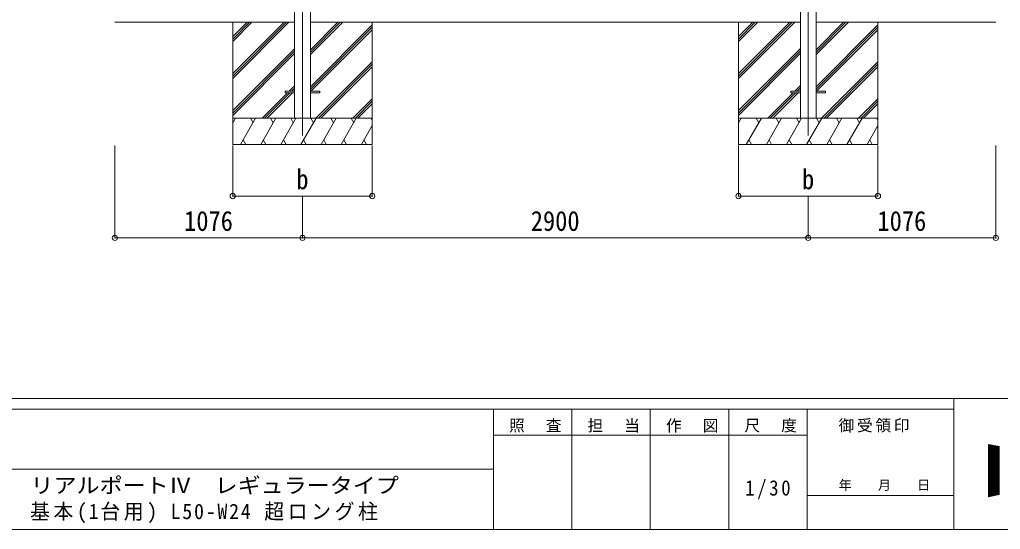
# Model space of a CAD drawing. Units: millimetres at full size, sheet at 1:30. Extents: x -8385 to 8479, y -5853 to 5787.
# Drawn here: x 31 to 5655, y -5853 to -2930 of the extents above; entities that cross this region are included whole.
import ezdxf
from ezdxf.enums import TextEntityAlignment as Align

# ---------------------------------------------------------------- set-up
doc = ezdxf.new("R2010")
doc.units = ezdxf.units.MM
doc.header["$LTSCALE"] = 30
doc.header["$PDMODE"] = 32
doc.header["$PDSIZE"] = 30
for name, color, linetype, lineweight in [('0-0_0', 7, 'Continuous', 9), ('0-1_本体', 4, 'Continuous', 9), ('0-2_部品', 7, 'Continuous', 9), ('0-8_PARTS2', 2, 'Continuous', 9), ('0-A_寸法', 6, 'Continuous', 9), ('F-0_240', 7, 'Continuous', 9)]:
    doc.layers.add(name, color=color, linetype=linetype, lineweight=lineweight)
doc.styles.add('ＭＳ ゴシック', font='')
doc.styles.get('ＭＳ ゴシック').set_extended_font_data('MS Gothic')

msp = doc.modelspace()

# ---------------------------------------------------------------- linework, layer by layer
at = {"layer": '0-0_0'}
for p, q in [((577.2, -2945.47), (1608, -2945.47)), ((1253.2, -2945.47), (1253.2, -3645.47)), ((1253.2, -3239.65), (1547.38, -2945.47)), ((1253.2, -3253.79), (1561.52, -2945.47)), ((1253.2, -3267.93), (1575.66, -2945.47)), ((1253.2, -3055.8), (1363.53, -2945.47)), ((1253.2, -3041.66), (1349.39, -2945.47)), ((1253.2, -3027.52), (1335.24, -2945.47)), ((1698.4, -2945.47), (4508, -2945.47)), ((1698.4, -3131.1), (1884.03, -2945.47)), ((1698.4, -3116.96), (1869.89, -2945.47)), ((1698.4, -3102.82), (1855.74, -2945.47)), ((1698.4, -3314.95), (2053.2, -2960.15)), ((1698.4, -3329.09), (2053.2, -2974.29)), ((2053.2, -2945.47), (2053.2, -3645.47)), ((4153.2, -2945.47), (4153.2, -3645.47)), ((4153.2, -3239.65), (4447.38, -2945.47)), ((4153.2, -3253.79), (4461.52, -2945.47)), ((4153.2, -3267.93), (4475.66, -2945.47)), ((4153.2, -3055.8), (4263.53, -2945.47)), ((4153.2, -3041.66), (4249.39, -2945.47)), ((4153.2, -3027.52), (4235.24, -2945.47)), ((4598.4, -2945.47), (5629.2, -2945.47)), ((4598.4, -3131.1), (4784.03, -2945.47)), ((4598.4, -3116.96), (4769.89, -2945.47)), ((4598.4, -3102.82), (4755.74, -2945.47)), ((4598.4, -3314.95), (4953.2, -2960.15)), ((4598.4, -3329.09), (4953.2, -2974.29)), ((4953.2, -2945.47), (4953.2, -3645.47)), ((1700.66, -3340.97), (2053.2, -2988.44)), ((4600.66, -3340.97), (4953.2, -2988.44)), ((1253.2, -3451.78), (1608, -3096.98)), ((1253.2, -3465.92), (1608, -3111.13)), ((1253.2, -3480.07), (1608, -3125.27)), ((4153.2, -3451.78), (4508, -3096.98)), ((4153.2, -3465.92), (4508, -3111.13)), ((4153.2, -3480.07), (4508, -3125.27)), ((1730.01, -3495.47), (2053.2, -3172.28)), ((1744.15, -3495.47), (2053.2, -3186.43)), ((1758.29, -3495.47), (2053.2, -3200.57)), ((4630.01, -3495.47), (4953.2, -3172.28)), ((4644.15, -3495.47), (4953.2, -3186.43)), ((4658.29, -3495.47), (4953.2, -3200.57)), ((1576.14, -3340.97), (1608, -3309.11)), ((4476.14, -3340.97), (4508, -3309.11)), ((1421.64, -3495.47), (1567.14, -3349.97)), ((1435.78, -3495.47), (1581.28, -3349.97)), ((1449.92, -3495.47), (1595.42, -3349.97)), ((1590.28, -3340.97), (1608, -3323.26)), ((1604.42, -3340.97), (1608, -3337.4)), ((4321.64, -3495.47), (4467.14, -3349.97)), ((4335.78, -3495.47), (4481.28, -3349.97)), ((4349.92, -3495.47), (4495.42, -3349.97)), ((4490.28, -3340.97), (4508, -3323.26)), ((4504.42, -3340.97), (4508, -3337.4)), ((1942.14, -3495.47), (2053.2, -3384.41)), ((1956.28, -3495.47), (2053.2, -3398.56)), ((1970.42, -3495.47), (2053.2, -3412.7)), ((4842.14, -3495.47), (4953.2, -3384.41)), ((4856.28, -3495.47), (4953.2, -3398.56)), ((4870.42, -3495.47), (4953.2, -3412.7)), ((2053.2, -3495.47), (1253.2, -3495.47)), ((1253.2, -3522.98), (1269.08, -3495.47)), ((1297.94, -3645.47), (1384.55, -3495.47)), ((1369.55, -3521.45), (1354.55, -3495.47)), ((1413.41, -3645.47), (1500.02, -3495.47)), ((1485.02, -3521.45), (1470.01, -3495.47)), ((1528.88, -3645.47), (1615.49, -3495.47)), ((1600.49, -3521.45), (1585.48, -3495.47)), ((1644.35, -3645.47), (1730.96, -3495.47)), ((1715.96, -3521.45), (1700.96, -3495.47)), ((1759.82, -3645.47), (1846.43, -3495.47)), ((1831.43, -3521.45), (1816.43, -3495.47)), ((1875.29, -3645.47), (1961.9, -3495.47)), ((1931.9, -3495.47), (1946.9, -3521.45)), ((1990.76, -3645.47), (2053.2, -3537.33)), ((2047.37, -3495.47), (2053.2, -3505.57)), ((4953.2, -3495.47), (4153.2, -3495.47)), ((4153.2, -3522.98), (4169.08, -3495.47)), ((4197.94, -3645.47), (4284.55, -3495.47)), ((4269.55, -3521.45), (4254.55, -3495.47)), ((4313.41, -3645.47), (4400.02, -3495.47)), ((4385.02, -3521.45), (4370.01, -3495.47)), ((4428.88, -3645.47), (4515.49, -3495.47)), ((4500.49, -3521.45), (4485.48, -3495.47)), ((4544.35, -3645.47), (4630.96, -3495.47)), ((4615.96, -3521.45), (4600.96, -3495.47)), ((4659.82, -3645.47), (4746.43, -3495.47)), ((4731.43, -3521.45), (4716.43, -3495.47)), ((4775.29, -3645.47), (4861.9, -3495.47)), ((4831.9, -3495.47), (4846.9, -3521.45)), ((4890.76, -3645.47), (4953.2, -3537.33)), ((4947.37, -3495.47), (4953.2, -3505.57)), ((1253.2, -3645.47), (2053.2, -3645.47)), ((1312.94, -3619.49), (1327.94, -3645.47)), ((1428.41, -3619.49), (1443.41, -3645.47)), ((1543.88, -3619.49), (1558.88, -3645.47)), ((1659.35, -3619.49), (1674.35, -3645.47)), ((1774.82, -3619.49), (1789.82, -3645.47)), ((1890.29, -3619.49), (1905.29, -3645.47)), ((2005.76, -3619.49), (2020.76, -3645.47)), ((4153.2, -3645.47), (4953.2, -3645.47)), ((4212.94, -3619.49), (4227.94, -3645.47)), ((4328.41, -3619.49), (4343.41, -3645.47)), ((4443.88, -3619.49), (4458.88, -3645.47)), ((4559.35, -3619.49), (4574.35, -3645.47)), ((4674.82, -3619.49), (4689.82, -3645.47)), ((4790.29, -3619.49), (4805.29, -3645.47)), ((4905.76, -3619.49), (4920.76, -3645.47))]:
    msp.add_line(p, q, dxfattribs=at)
at = {"layer": '0-1_本体'}
for p, q in [((1608.2, -15.47), (1608.2, -3495.47)), ((1698.2, -15.47), (1698.2, -3495.47)), ((4508.2, -15.47), (4508.2, -3495.47)), ((4598.2, -15.47), (4598.2, -3495.47))]:
    msp.add_line(p, q, dxfattribs=at)
at = {"layer": '0-2_部品', "color": 4}
for p, q in [((1553.4, -3340.97), (1553.4, -3349.97)), ((1608.2, -3340.97), (1553.4, -3340.97)), ((1608.2, -3349.97), (1553.4, -3349.97)), ((1753, -3340.97), (1698.2, -3340.97)), ((4453.4, -3340.97), (4453.4, -3349.97)), ((4508.2, -3340.97), (4453.4, -3340.97)), ((4508.2, -3349.97), (4453.4, -3349.97)), ((4653, -3340.97), (4598.2, -3340.97))]:
    msp.add_line(p, q, dxfattribs=at)
for points in [[(1753, -3340.97), (1753, -3349.97), (1698.2, -3349.97)], [(4653, -3340.97), (4653, -3349.97), (4598.2, -3349.97)]]:
    msp.add_lwpolyline(points, dxfattribs=at)
at = {"layer": '0-8_PARTS2'}
for p, q in [((1653.2, -45.47), (1653.2, -3595.47)), ((4553.2, -45.47), (4553.2, -3595.47))]:
    msp.add_line(p, q, dxfattribs=at)
at = {"layer": '0-A_寸法'}
for p, q in [((577.2, -4181.84), (577.2, -3652.89)), ((1253.2, -3941.86), (1253.2, -3652.89)), ((2053.2, -3941.86), (2053.2, -3652.89)), ((4153.2, -3941.86), (4153.2, -3652.89)), ((4953.2, -3941.86), (4953.2, -3652.89)), ((5629.2, -4181.84), (5629.2, -3652.89)), ((1253.2, -3941.86), (2053.2, -3941.86)), ((1653.2, -4181.84), (1653.2, -3941.86)), ((4153.2, -3941.86), (4953.2, -3941.86)), ((4553.2, -4181.84), (4553.2, -3941.86)), ((577.2, -4181.84), (1653.2, -4181.84)), ((1653.2, -4181.84), (4553.2, -4181.84)), ((4553.2, -4181.84), (5629.2, -4181.84))]:
    msp.add_line(p, q, dxfattribs=at)
for p in [(1253.2, -3941.86), (2053.2, -3941.86), (4153.2, -3941.86), (4953.2, -3941.86), (577.2, -4181.84), (1653.2, -4181.84), (4553.2, -4181.84), (5629.2, -4181.84)]:
    msp.add_point(p, dxfattribs=at)
at = {"layer": 'F-0_240', "color": 5}
for p, q in [((-8385.45, -5102.66), (8054.55, -5102.66)), ((5387.79, -5102.66), (5387.79, -5852.66)), ((-8385.45, -5162.66), (5387.79, -5162.66)), ((2747.79, -5162.66), (2747.79, -5852.66)), ((3197.79, -5162.66), (3197.79, -5852.66)), ((3647.79, -5162.66), (3647.79, -5852.66)), ((4097.79, -5162.66), (4097.79, -5852.66)), ((4547.79, -5162.66), (4547.79, -5852.66)), ((2747.79, -5312.66), (4547.79, -5312.66)), ((-3402.21, -5507.66), (2747.79, -5507.66)), ((4547.79, -5657.66), (5387.79, -5657.66)), ((-8385.45, -5852.66), (8054.55, -5852.66))]:
    msp.add_line(p, q, dxfattribs=at)
at = {"layer": 'F-0_240'}
for p, q in [((5587.75, -5365.26), (5647.75, -5377.76)), ((5587.75, -5365.26), (5587.75, -5665.26)), ((5587.75, -5368.08), (5601.3, -5368.08)), ((5587.75, -5371.08), (5615.7, -5371.08)), ((5587.75, -5374.08), (5630.1, -5374.08)), ((5587.75, -5377.08), (5644.5, -5377.08)), ((5587.75, -5380.08), (5647.75, -5380.08)), ((5587.75, -5383.08), (5647.75, -5383.08)), ((5587.75, -5386.08), (5647.75, -5386.08)), ((5587.75, -5389.08), (5647.75, -5389.08)), ((5587.75, -5392.08), (5647.75, -5392.08)), ((5587.75, -5395.08), (5647.75, -5395.08)), ((5587.75, -5398.08), (5647.75, -5398.08)), ((5589.53, -5664.89), (5589.53, -5365.63)), ((5592.53, -5664.26), (5592.53, -5366.25)), ((5595.53, -5663.64), (5595.53, -5366.88)), ((5598.53, -5663.01), (5598.53, -5367.5)), ((5601.53, -5662.39), (5601.53, -5368.13)), ((5604.53, -5661.76), (5604.53, -5368.75)), ((5607.53, -5661.14), (5607.53, -5369.38)), ((5610.53, -5660.51), (5610.53, -5370)), ((5613.53, -5659.89), (5613.53, -5370.63)), ((5616.53, -5659.26), (5616.53, -5371.25)), ((5619.53, -5658.64), (5619.53, -5371.88)), ((5622.53, -5658.01), (5622.53, -5372.5)), ((5625.53, -5657.39), (5625.53, -5373.13)), ((5628.53, -5656.76), (5628.53, -5373.75)), ((5631.53, -5656.14), (5631.53, -5374.38)), ((5634.53, -5655.51), (5634.53, -5375)), ((5637.53, -5654.89), (5637.53, -5375.63)), ((5640.53, -5654.26), (5640.53, -5376.25)), ((5643.53, -5653.64), (5643.53, -5376.88)), ((5646.53, -5653.01), (5646.53, -5377.5)), ((5647.75, -5377.76), (5647.75, -5652.76)), ((5587.75, -5401.08), (5647.75, -5401.08)), ((5587.75, -5404.08), (5647.75, -5404.08)), ((5587.75, -5407.08), (5647.75, -5407.08)), ((5587.75, -5410.08), (5647.75, -5410.08)), ((5587.75, -5413.08), (5647.75, -5413.08)), ((5587.75, -5416.08), (5647.75, -5416.08)), ((5587.75, -5419.08), (5647.75, -5419.08)), ((5587.75, -5422.08), (5647.75, -5422.08)), ((5587.75, -5425.08), (5647.75, -5425.08)), ((5587.75, -5428.08), (5647.75, -5428.08)), ((5587.75, -5431.08), (5647.75, -5431.08)), ((5587.75, -5434.08), (5647.75, -5434.08)), ((5587.75, -5437.08), (5647.75, -5437.08)), ((5587.75, -5440.08), (5647.75, -5440.08)), ((5587.75, -5443.08), (5647.75, -5443.08)), ((5587.75, -5446.08), (5647.75, -5446.08)), ((5587.75, -5449.08), (5647.75, -5449.08)), ((5587.75, -5452.08), (5647.75, -5452.08)), ((5587.75, -5455.08), (5647.75, -5455.08)), ((5587.75, -5458.08), (5647.75, -5458.08)), ((5587.75, -5461.08), (5647.75, -5461.08)), ((5587.75, -5464.08), (5647.75, -5464.08)), ((5587.75, -5467.08), (5647.75, -5467.08)), ((5587.75, -5470.08), (5647.75, -5470.08)), ((5587.75, -5473.08), (5647.75, -5473.08)), ((5587.75, -5476.08), (5647.75, -5476.08)), ((5587.75, -5479.08), (5647.75, -5479.08)), ((5587.75, -5482.08), (5647.75, -5482.08)), ((5587.75, -5485.08), (5647.75, -5485.08)), ((5587.75, -5488.08), (5647.75, -5488.08)), ((5587.75, -5491.08), (5647.75, -5491.08)), ((5587.75, -5494.08), (5647.75, -5494.08)), ((5587.75, -5497.08), (5647.75, -5497.08)), ((5587.75, -5500.08), (5647.75, -5500.08)), ((5587.75, -5503.08), (5647.75, -5503.08)), ((5587.75, -5506.08), (5647.75, -5506.08)), ((5587.75, -5509.08), (5647.75, -5509.08)), ((5587.75, -5512.08), (5647.75, -5512.08)), ((5587.75, -5515.08), (5647.75, -5515.08)), ((5587.75, -5518.08), (5647.75, -5518.08)), ((5587.75, -5521.08), (5647.75, -5521.08)), ((5587.75, -5524.08), (5647.75, -5524.08)), ((5587.75, -5527.08), (5647.75, -5527.08)), ((5587.75, -5530.08), (5647.75, -5530.08)), ((5587.75, -5533.08), (5647.75, -5533.08)), ((5587.75, -5536.08), (5647.75, -5536.08)), ((5587.75, -5539.08), (5647.75, -5539.08)), ((5587.75, -5542.08), (5647.75, -5542.08)), ((5587.75, -5545.08), (5647.75, -5545.08)), ((5587.75, -5548.08), (5647.75, -5548.08)), ((5587.75, -5551.08), (5647.75, -5551.08)), ((5587.75, -5554.08), (5647.75, -5554.08)), ((5587.75, -5557.08), (5647.75, -5557.08)), ((5587.75, -5560.08), (5647.75, -5560.08)), ((5587.75, -5563.08), (5647.75, -5563.08)), ((5587.75, -5566.08), (5647.75, -5566.08)), ((5587.75, -5569.08), (5647.75, -5569.08)), ((5587.75, -5572.08), (5647.75, -5572.08)), ((5587.75, -5575.08), (5647.75, -5575.08)), ((5587.75, -5578.08), (5647.75, -5578.08)), ((5587.75, -5581.08), (5647.75, -5581.08)), ((5587.75, -5584.08), (5647.75, -5584.08)), ((5587.75, -5587.08), (5647.75, -5587.08)), ((5587.75, -5590.08), (5647.75, -5590.08)), ((5587.75, -5593.08), (5647.75, -5593.08)), ((5587.75, -5596.08), (5647.75, -5596.08)), ((5587.75, -5599.08), (5647.75, -5599.08)), ((5587.75, -5602.08), (5647.75, -5602.08)), ((5587.75, -5605.08), (5647.75, -5605.08)), ((5587.75, -5608.08), (5647.75, -5608.08)), ((5587.75, -5611.08), (5647.75, -5611.08)), ((5587.75, -5614.08), (5647.75, -5614.08)), ((5587.75, -5617.08), (5647.75, -5617.08)), ((5587.75, -5620.08), (5647.75, -5620.08)), ((5587.75, -5623.08), (5647.75, -5623.08)), ((5587.75, -5626.08), (5647.75, -5626.08)), ((5587.75, -5629.08), (5647.75, -5629.08)), ((5587.75, -5632.08), (5647.75, -5632.08)), ((5587.75, -5635.08), (5647.75, -5635.08)), ((5587.75, -5638.08), (5647.75, -5638.08)), ((5587.75, -5641.08), (5647.75, -5641.08)), ((5587.75, -5644.08), (5647.75, -5644.08)), ((5587.75, -5647.08), (5647.75, -5647.08)), ((5587.75, -5650.08), (5647.75, -5650.08)), ((5647.75, -5652.76), (5587.75, -5665.26)), ((5587.75, -5653.08), (5646.2, -5653.08)), ((5587.75, -5656.08), (5631.8, -5656.08)), ((5587.75, -5659.08), (5617.4, -5659.08)), ((5587.75, -5662.08), (5603, -5662.08)), ((5587.75, -5665.08), (5588.6, -5665.08))]:
    msp.add_line(p, q, dxfattribs=at)

# ---------------------------------------------------------------- texts
at = {"layer": '0-A_寸法', "color": 7, "style": 'ＭＳ ゴシック', "width": 0.9}
for s, p in [('b', (1617.95, -3936.86)), ('b', (4517.95, -3936.86)), ('1076', (974.2, -4175.84)), ('2900', (2962.2, -4175.84)), ('1076', (4950.2, -4175.84))]:
    msp.add_text(s, height=114.4, dxfattribs=at).set_placement(p, align=Align.BOTTOM_LEFT)
at = {"layer": 'F-0_240', "style": 'ＭＳ ゴシック', "width": 1.1}
msp.add_text('リアルポートⅣ\u3000レギュラータイプ', height=87.98, dxfattribs=at).set_placement((93.72, -5671.05), align=Align.BOTTOM_LEFT)
at = {"layer": 'F-0_240', "style": 'ＭＳ ゴシック'}
msp.add_text('年\u3000\u3000月\u3000\u3000日', height=54.99, dxfattribs=at).set_placement((4727.79, -5642.66), align=Align.BOTTOM_LEFT)
at = {"layer": 'F-0_240', "attachment_point": 7, "style": 'ＭＳ ゴシック'}
for s, insert, char_height in [('\\T1.17;照\u3000査', (2837.79, -5297.66), 65.98), ('\\T1.17;担\u3000当', (3287.79, -5297.66), 65.98), ('\\T1.17;作\u3000図', (3737.79, -5297.66), 65.98), ('\\T1.17;尺\u3000度', (4187.79, -5297.66), 65.98), ('\\T1.17;御受領印', (4727.79, -5297.66), 65.98), ('\\T1.28;\\W0.9;1/30', (4191.54, -5680.16), 87.98), ('\\T1.18;\\W0.95;基本(1台用)\\~L50-W24\\~超ロング柱', (90.66, -5817.05), 87.98)]:
    msp.add_mtext(s, dxfattribs=dict(at, insert=insert, char_height=char_height))

doc.saveas('drawing.dxf')
